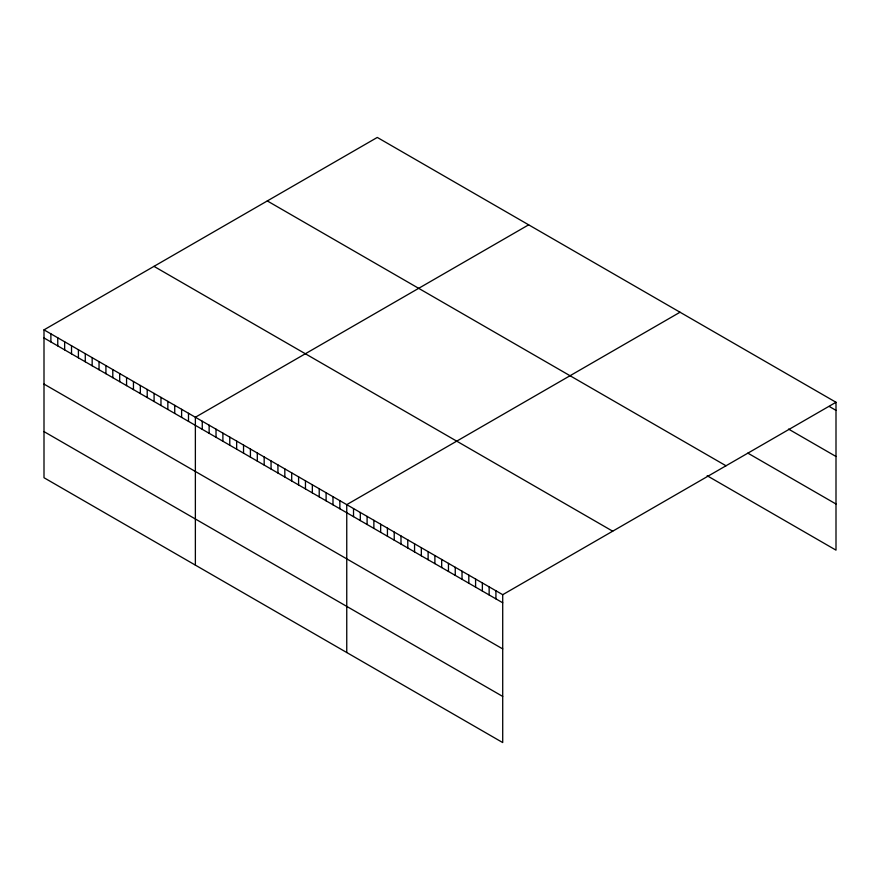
<?xml version="1.0" encoding="UTF-8"?>
<svg xmlns="http://www.w3.org/2000/svg" width="880" height="880" viewBox="0 0 880 880"><rect width="100%" height="100%" fill="white"/><g stroke="black" fill="none" stroke-linecap="round" stroke-linejoin="round"><path stroke-width="1.32" d="M44 329.857L502.711 594.693L502.711 742.566L44 477.73L44 329.857L377.289 137.434L836 402.27L836 550.143L707.168 475.75M528.66 224.829L195.371 417.252L195.371 565.125M680.042 312.224L346.753 504.647L346.753 652.52M502.711 594.693L836 402.27M829.224 406.45L836 410.366M788.535 429.088L836 456.489M747.846 453.123L836 504.009M267.3 200.937L726.011 465.773M153.989 266.365L612.7 531.201M44 337.953L502.711 602.789M44 384.076L502.711 648.912M44 431.607L502.711 696.432M495.924 590.777L495.924 598.873M489.148 586.861L489.148 594.957M482.361 582.956L482.361 591.041M475.585 579.04L475.585 587.125M468.809 575.124L468.809 583.22M462.022 571.208L462.022 579.304M455.246 567.292L455.246 575.388M448.459 563.376L448.459 571.472M441.683 559.46L441.683 567.556M434.896 555.544L434.896 563.64M428.12 551.628L428.12 559.724M421.333 547.712L421.333 555.808M414.557 543.796L414.557 551.892M407.781 539.891L407.781 547.976M400.994 535.975L400.994 544.071M394.218 532.059L394.218 540.155M387.431 528.143L387.431 536.239M380.655 524.227L380.655 532.323M373.868 520.311L373.868 528.407M367.092 516.395L367.092 524.491M360.305 512.479L360.305 520.575M353.529 508.563L353.529 516.659M339.867 500.676L339.867 508.772M332.992 496.705L332.992 504.801M326.106 492.734L326.106 500.83M319.22 488.763L319.22 496.859M312.345 484.792L312.345 492.888M305.459 480.821L305.459 488.906M298.584 476.85L298.584 484.935M291.698 472.868L291.698 480.964M284.823 468.897L284.823 476.993M277.937 464.926L277.937 473.022M271.062 460.955L271.062 469.051M264.176 456.984L264.176 465.08M257.301 453.013L257.301 461.109M250.415 449.042L250.415 457.127M243.54 445.06L243.54 453.156M236.654 441.089L236.654 449.185M229.779 437.118L229.779 445.214M222.893 433.147L222.893 441.243M216.018 429.176L216.018 437.272M209.132 425.205L209.132 433.301M202.257 421.234L202.257 429.319M188.496 413.281L188.496 421.377M181.61 409.31L181.61 417.406M174.735 405.339L174.735 413.435M167.849 401.368L167.849 409.464M160.974 397.397L160.974 405.493M154.088 393.426L154.088 401.511M147.213 389.455L147.213 397.54M140.327 385.473L140.327 393.569M133.452 381.502L133.452 389.598M126.566 377.531L126.566 385.627M119.691 373.56L119.691 381.656M112.805 369.589L112.805 377.685M105.93 365.618L105.93 373.714M99.044 361.647L99.044 369.732M92.169 357.665L92.169 365.761M85.283 353.694L85.283 361.79M78.408 349.723L78.408 357.819M71.522 345.752L71.522 353.848M64.647 341.781L64.647 349.877M57.761 337.81L57.761 345.906M50.886 333.839L50.886 341.924"/></g></svg>
